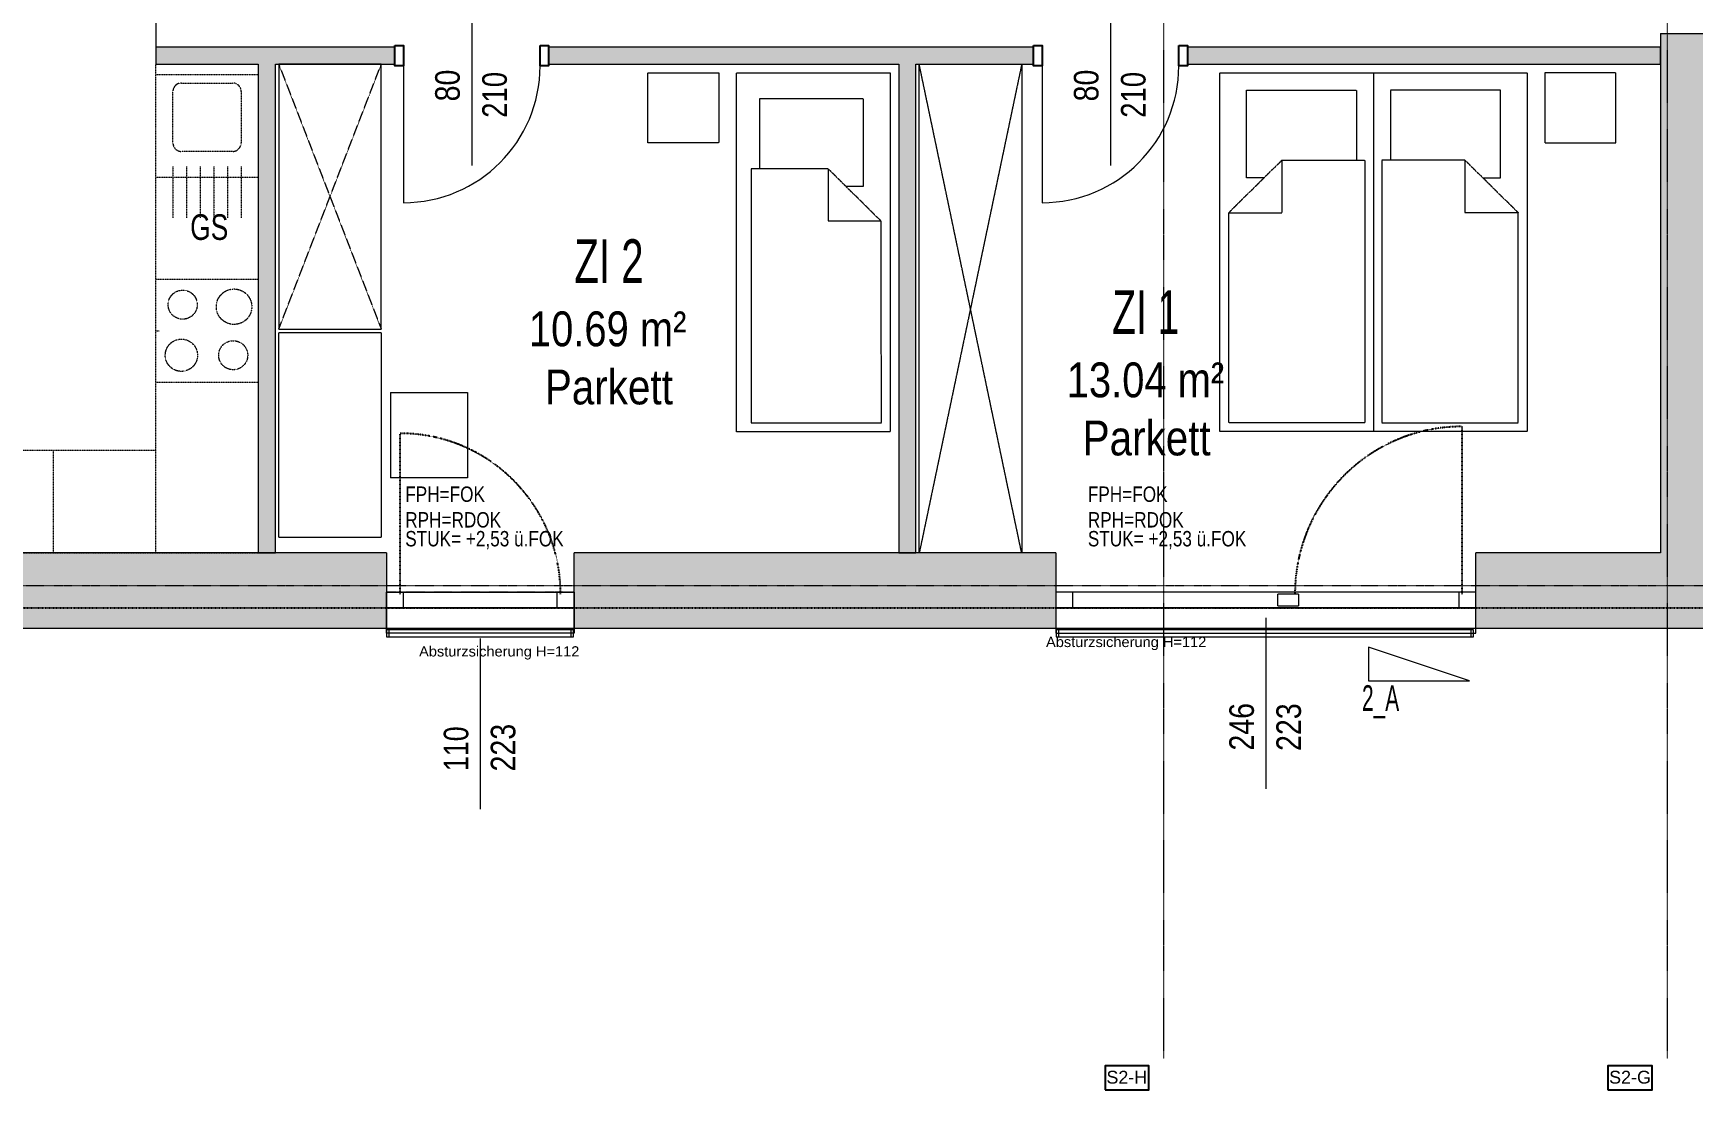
# Model space of a CAD drawing. Header units: millimetres. Extents: x -6934 to 80071, y -6018 to 26687.
# Drawn here: x 5132 to 14850, y -2701 to 3482 of the extents above; entities that cross this region are included whole.
import ezdxf

# ---------------------------------------------------------------- set-up
doc = ezdxf.new("R2010")
doc.units = ezdxf.units.MM
for name, pattern in [('AUSGEZOGEN', [0]), ('GETRENNT2_S10', [0.51, 0.25, -0.13, 0, -0.13]), ('PUNKT2_S9', [0.35, 0.15, -0.1, 0, -0.1]), ('STRICHLINIE2_S3', [0.25, 0.15, -0.1]), ('STRICHLINIE_S4', [0.33, 0.25, -0.08]), ('STRICHPUNKT2_S5', [0.48, 0.35, -0.13]), ('VERDECKT2_S2', [0.18, 0.1, -0.08])]:
    doc.linetypes.add(name, pattern=pattern)
for name, color, linetype, lineweight in [('Achsen', 30, 'STRICHPUNKT2_S5', 20), ('Beschriftung Fenster-Tür', 7, 'AUSGEZOGEN', 13), ('Bodenfläche', 7, 'AUSGEZOGEN', 13), ('Decke', 7, 'AUSGEZOGEN', 25), ('Dämmung', 7, 'AUSGEZOGEN', 13), ('Geländer_ Handlauf', 7, 'AUSGEZOGEN', 13), ('Parapethöhe 1_100', 7, 'AUSGEZOGEN', 13), ('Parapethöhe 1_50', 7, 'AUSGEZOGEN', 13), ('Raum-Beschriftung', 7, 'AUSGEZOGEN', 13), ('Raum-Top-Beschriftung', 7, 'AUSGEZOGEN', 13), ('Sanitär', 5, 'AUSGEZOGEN', 13), ('Schnittführung_ -körper', 7, 'GETRENNT2_S10', 50), ('Text 1_50', 7, 'AUSGEZOGEN', 13), ('Türen', 7, 'AUSGEZOGEN', 13), ('Wand Beton tragend', 253, 'AUSGEZOGEN', 35), ('Wand Trockenbau', 7, 'AUSGEZOGEN', 13)]:
    doc.layers.add(name, color=color, linetype=linetype, lineweight=lineweight)
doc.layers.add('Möblierung AG', color=8, linetype='AUSGEZOGEN')
doc.styles.add('ARIAL', font='arial.ttf')
doc.styles.add('Manrope', font='')
doc.styles.get('Manrope').set_extended_font_data('Manrope')

msp = doc.modelspace()

# ---------------------------------------------------------------- hatches: boundary and pattern name
at = {"layer": 'Wand Beton tragend', "linetype": 'AUSGEZOGEN', "lineweight": 13, "true_color": 0xe92222, "transparency": 33554687}
h = msp.add_hatch(color=22, dxfattribs=at)
h.paths.add_polyline_path([(14660.4, 24200), (14660.4, 16120), (15100.4, 16120), (15100.4, 24200)])
h.paths.add_polyline_path([(14660.4, 3480), (14660.4, 0), (15100.4, 0), (15100.4, 3480)])
h.paths.add_polyline_path([(15100.4, 4580), (15100.4, 10189.7), (14660.4, 10189.7), (14660.4, 8500), (14980.4, 8500), (14980.4, 8300), (14660.4, 8300), (14660.4, 4580)])
h.paths.add_polyline_path([(14660.4, 14520), (14660.4, 11789.7), (15100.4, 11789.7), (15100.4, 14520)])
h = msp.add_hatch(color=22, dxfattribs=at)
h.paths.add_polyline_path([(3500.4, 440), (0.4, 440), (0.4, 0), (3500.4, 0)])
h.paths.add_polyline_path([(7200.4, 0), (7200.4, 440), (4600.4, 440), (4600.4, 0)])
h.paths.add_polyline_path([(11120.4, 0), (11120.4, 440), (8300.4, 440), (8300.4, 0)])
h.paths.add_polyline_path([(14660.4, 440), (13580.4, 440), (13580.4, 0), (14660.4, 0)])
at = {"layer": 'Wand Trockenbau', "linetype": 'AUSGEZOGEN', "lineweight": 13, "transparency": 33554687}
h = msp.add_hatch(color=30, dxfattribs=at)
h.paths.add_polyline_path([(11890.4, 3300), (14660.4, 3300), (14660.4, 3400), (11890.4, 3400)])
h.paths.add_polyline_path([(8150.4, 3300), (10990.4, 3300), (10990.4, 3400), (8150.4, 3400)])
h.paths.add_polyline_path([(5850.4, 3300), (7250.4, 3300), (7250.4, 3400), (5850.4, 3400)])
for points in [[(6450.4, 3300), (6450.4, 440), (6550.4, 440), (6550.4, 3300)], [(10200.4, 3300), (10200.4, 440), (10300.4, 440), (10300.4, 3300)]]:
    msp.add_hatch(color=30, dxfattribs=at).paths.add_polyline_path(points)

# ---------------------------------------------------------------- linework, layer by layer
at = {"layer": 'Achsen', "color": 8, "linetype": 'PUNKT2_S9', "lineweight": 13, "transparency": 33554687}
for p, q in [((11750.4, 26378.9), (11750.4, -2518.4)), ((14700.4, 26378.9), (14700.4, -2518.4)), ((-3882.1, 250), (79970.1, 250))]:
    msp.add_line(p, q, dxfattribs=at)
at = {"layer": 'Achsen', "color": 8, "linetype": 'AUSGEZOGEN', "lineweight": -3, "transparency": 33554687}
for points in [[(11409.1, -2701.2), (11664.2, -2701.2), (11664.1, -2561.2), (11409.1, -2561.2), (11409.1, -2701.2)], [(14352.6, -2701.1), (14612.6, -2701.1), (14612.6, -2561.1), (14352.6, -2561.1), (14352.6, -2701.1)]]:
    msp.add_lwpolyline(points, dxfattribs=at)
at = {"layer": 'Beschriftung Fenster-Tür', "color": 7, "linetype": 'AUSGEZOGEN', "lineweight": 9, "transparency": 33554687}
for p, q in [((7700.4, 3765.1), (7700.4, 2707.3)), ((11440.4, 3765.1), (11440.4, 2707.3)), ((12350.4, 60), (12350.4, -940)), ((7750.4, -60), (7750.4, -1060))]:
    msp.add_line(p, q, dxfattribs=at)
at = {"layer": 'Decke', "color": 7, "linetype": 'VERDECKT2_S2', "lineweight": -3, "transparency": 33554687}
msp.add_line((120.4, 120), (14980.4, 120), dxfattribs=at)
at = {"layer": 'Dämmung', "color": 7, "linetype": 'AUSGEZOGEN', "lineweight": 9, "transparency": 33554687}
for p, q in [((7200.4, 0), (8300.4, 0)), ((11120.4, 0), (13580.4, 0))]:
    msp.add_line(p, q, dxfattribs=at)
at = {"layer": 'Geländer_ Handlauf', "color": 7, "linetype": 'AUSGEZOGEN', "lineweight": 5, "transparency": 33554687}
for p, q in [((7201.7, -10), (7201.7, -50)), ((8296.2, -10), (7201.7, -10)), ((7201.7, -50), (8296.2, -50)), ((7217.7, -50), (7217.7, -10)), ((8280.2, -10), (8280.2, -50)), ((8296.2, -50), (8296.2, -10)), ((13566.6, -10), (11121.7, -10)), ((11121.7, -10), (11121.7, -50)), ((11121.7, -50), (13566.6, -50)), ((11137.7, -50), (11137.7, -10)), ((13550.6, -10), (13550.6, -50)), ((13566.6, -50), (13566.6, -10))]:
    msp.add_line(p, q, dxfattribs=at)
at = {"layer": 'Möblierung AG', "color": 8, "linetype": 'STRICHLINIE_S4', "lineweight": 9, "transparency": 33554687}
for p, q in [((7170.4, 3300), (6570.4, 3300)), ((6570.4, 3300), (6570.4, 1750)), ((6570.4, 1750), (7170.4, 3300)), ((6570.4, 3300), (7170.4, 1750)), ((7170.4, 1750), (7170.4, 3300)), ((8730.6, 2840), (8730.6, 3250)), ((8730.6, 3250), (9146.4, 3250)), ((9146.4, 3250), (9146.4, 2840)), ((9250.4, 3250), (10150.4, 3250)), ((9250.5, 1150), (9250.4, 3250)), ((10150.4, 3250), (10150.5, 1150)), ((10320.4, 3300), (10920.4, 3300)), ((10320.4, 440), (10320.4, 3300)), ((10920.4, 440), (10320.4, 3300)), ((10920.4, 3300), (10320.4, 440)), ((10920.4, 3300), (10920.4, 440)), ((12079.9, 3250.1), (13879.9, 3250.1)), ((12079.9, 1150.1), (12079.9, 3250.1)), ((12980.1, 3250.1), (12980.1, 1150.1)), ((13879.9, 3250.1), (13879.9, 1150.1)), ((13983.9, 3250.1), (13983.9, 2840.1)), ((14399.7, 3250.1), (13983.9, 3250.1)), ((14399.7, 2840.1), (14399.7, 3250.1)), ((12236.3, 2636.3), (12236.3, 3148.8)), ((12236.3, 3148.8), (12880.1, 3148.8)), ((12880.1, 3148.8), (12880.1, 2738.8)), ((13080.1, 3148.8), (13080.1, 2738.8)), ((13723.9, 3148.8), (13080.1, 3148.8)), ((13723.9, 2636.3), (13723.9, 3148.8)), ((9994.5, 3098.7), (9385.7, 3098.6)), ((9385.7, 3098.6), (9385.7, 2688.6)), ((9994.5, 2586.2), (9994.5, 3098.7)), ((9146.4, 2840), (8730.6, 2840)), ((13983.9, 2840.1), (14399.7, 2840.1)), ((12444.3, 2738.8), (12132.4, 2431.3)), ((12444.3, 2738.8), (12930.1, 2738.8)), ((12444.3, 2738.8), (12444.3, 2431.3)), ((12930.1, 2738.8), (12930.1, 1201.3)), ((13516, 2738.8), (13030.1, 2738.8)), ((13030.1, 2738.8), (13030.1, 1201.3)), ((13516, 2738.8), (13827.9, 2431.3)), ((13516, 2738.8), (13516, 2431.3)), ((9786.6, 2688.7), (9335.7, 2688.6)), ((9335.7, 2688.6), (9335.8, 1201.2)), ((9786.6, 2688.7), (10098.5, 2381.2)), ((9786.6, 2688.7), (9786.6, 2381.2)), ((12340.3, 2636.3), (12236.3, 2636.3)), ((13620, 2636.3), (13723.9, 2636.3)), ((9890.5, 2586.2), (9994.5, 2586.2)), ((12132.4, 2431.3), (12444.3, 2431.3)), ((12132.4, 1201.3), (12132.4, 2431.3)), ((13827.9, 2431.3), (13516, 2431.3)), ((13827.9, 1201.3), (13827.9, 2431.3)), ((10098.5, 2381.2), (9786.6, 2381.2)), ((10098.6, 1201.3), (10098.5, 2381.2)), ((6570.4, 1750), (7170.4, 1750)), ((6570.4, 1730), (7170.4, 1730)), ((6570.4, 530), (6570.4, 1730)), ((7170.4, 1730), (7170.4, 530)), ((7224.6, 1380), (7224.6, 880)), ((7224.6, 1380), (7674.6, 1380)), ((7674.6, 1380), (7674.6, 880)), ((9335.8, 1201.2), (10098.6, 1201.3)), ((12930.1, 1201.3), (12132.4, 1201.3)), ((13030.1, 1201.3), (13827.9, 1201.3)), ((10150.5, 1150), (9250.5, 1150)), ((13879.9, 1150.1), (12079.9, 1150.1)), ((7674.6, 880), (7224.6, 880)), ((7170.4, 530), (6570.4, 530)), ((10920.4, 440), (10320.4, 440))]:
    msp.add_line(p, q, dxfattribs=at)
at = {"layer": 'Raum-Top-Beschriftung', "color": 252, "linetype": 'AUSGEZOGEN', "lineweight": 5, "transparency": 33554687}
msp.add_line((5850.4, 4600), (5850.4, 3400), dxfattribs=at)
at = {"layer": 'Sanitär', "color": 8, "linetype": 'STRICHLINIE2_S3', "lineweight": 9, "transparency": 33554687}
for p, q in [((5850.4, 440), (5850.4, 3300)), ((5850.4, 3240), (6450.4, 3240)), ((6450.4, 3240), (6450.4, 440)), ((5950.4, 2840), (5950.4, 3140)), ((6000.4, 3190), (6300.4, 3190)), ((6350.4, 3140), (6350.4, 2840)), ((6300.4, 2790), (6000.4, 2790)), ((5850.4, 2640), (6450.4, 2640)), ((5950.4, 2701.4), (5950.4, 2401.4)), ((6030.4, 2701.4), (6030.4, 2401.4)), ((6110.4, 2701.4), (6110.4, 2401.4)), ((6190.4, 2701.4), (6190.4, 2401.4)), ((6270.4, 2701.4), (6270.4, 2401.4)), ((6350.4, 2701.4), (6350.4, 2401.4)), ((6450.4, 2040), (5850.4, 2040)), ((5850.4, 1740), (5870.5, 1740)), ((5850.4, 1440), (6450.4, 1440)), ((5850.4, 1040), (4650.4, 1040)), ((5250.4, 440), (5250.4, 1040)), ((4650.4, 440), (6450.4, 440))]:
    msp.add_line(p, q, dxfattribs=at)
for centre, radius in [((6007.7, 1893.1), 85.1), ((6308.5, 1881.3), 103.7), ((6000.1, 1597.2), 94.4), ((6303.5, 1597.3), 85.1)]:
    msp.add_circle(centre, radius, dxfattribs=at)
for centre, start, end in [((6000.4, 3140), 89.99991, 180.00003), ((6300.4, 3140), 0.00003, 89.99994), ((6000.4, 2840), 180.00003, 270.00003), ((6300.4, 2840), 270.00003, 0.00003)]:
    msp.add_arc(centre, 50, start, end, dxfattribs=at)
at = {"layer": 'Schnittführung_ -körper', "color": 59, "linetype": 'AUSGEZOGEN', "lineweight": 9, "transparency": 33554687}
msp.add_lwpolyline([(12951.3, -307.9), (13542.5, -307.9), (12951.3, -110.5), (12951.3, -307.9)], dxfattribs=at)
at = {"layer": 'Türen', "color": 7, "linetype": 'AUSGEZOGEN', "lineweight": 5, "transparency": 33554687}
for p, q in [((7300.4, 3290), (7300.4, 2490)), ((11040.4, 3290), (11040.4, 2490))]:
    msp.add_line(p, q, dxfattribs=at)
at = {"layer": 'Türen', "color": 7, "linetype": 'AUSGEZOGEN', "lineweight": -3, "transparency": 33554687}
for points in [[(7250.4, 3410), (7300.4, 3410), (7300.4, 3290), (7250.4, 3290), (7250.4, 3410)], [(8100.4, 3410), (8150.4, 3410), (8150.4, 3290), (8100.4, 3290), (8100.4, 3410)], [(10990.4, 3410), (11040.4, 3410), (11040.4, 3290), (10990.4, 3290), (10990.4, 3410)], [(11840.4, 3410), (11890.4, 3410), (11890.4, 3290), (11840.4, 3290), (11840.4, 3410)]]:
    msp.add_lwpolyline(points, dxfattribs=at)
at = {"layer": 'Türen', "color": 7, "linetype": 'AUSGEZOGEN', "lineweight": 5, "transparency": 33554687}
for centre in [(7300.4, 3290), (11040.4, 3290)]:
    msp.add_arc(centre, 800, 270, 0, dxfattribs=at)
at = {"layer": 'Wand Beton tragend', "color": 7, "linetype": 'AUSGEZOGEN', "lineweight": 18, "transparency": 33554687}
for p, q in [((14660.4, 3480), (15100.4, 3480)), ((14660.4, 3480), (14660.4, 440)), ((7200.4, 440), (4600.4, 440)), ((7200.4, 440), (7200.4, 0)), ((8300.4, 0), (8300.4, 440)), ((11120.4, 440), (8300.4, 440)), ((11120.4, 440), (11120.4, 0)), ((13580.4, 0), (13580.4, 440)), ((14660.4, 440), (13580.4, 440)), ((4600.4, 0), (7200.4, 0)), ((8300.4, 0), (11120.4, 0)), ((13580.4, 0), (15100.4, 0))]:
    msp.add_line(p, q, dxfattribs=at)
at = {"layer": 'Wand Beton tragend', "color": 7, "linetype": 'VERDECKT2_S2', "lineweight": -3, "transparency": 33554687}
for p, q in [((13500.4, 200), (13500.4, 1180)), ((7280.4, 200), (7280.4, 1140))]:
    msp.add_line(p, q, dxfattribs=at)
at = {"layer": 'Wand Beton tragend', "color": 5, "linetype": 'PUNKT2_S9', "lineweight": 9, "transparency": 33554687}
for p, q in [((8300.4, 210), (7200.4, 210)), ((7200.4, 210), (7200.4, 120)), ((8300.4, 120), (8300.4, 210)), ((13580.4, 210), (11120.4, 210)), ((11120.4, 210), (11120.4, 120)), ((13580.4, 120), (13580.4, 210)), ((7200.4, 120), (8300.4, 120)), ((11120.4, 120), (13580.4, 120))]:
    msp.add_line(p, q, dxfattribs=at)
at = {"layer": 'Wand Beton tragend', "color": 7, "linetype": 'AUSGEZOGEN', "lineweight": 13, "transparency": 33554687}
for points in [[(8300.4, 210), (8300.4, -30), (7200.4, -30), (7200.4, 210)], [(7200.4, 210), (8300.4, 210)], [(7300.4, 120), (7300.4, 210)], [(8200.4, 120), (8200.4, 210)], [(13580.4, 210), (11120.4, 210)], [(11120.4, 210), (11120.4, -30), (13580.4, -30), (13580.4, 210)], [(11220.4, 120), (11220.4, 210)], [(12420.4, 130), (12420.4, 200)], [(12540.4, 200), (12420.4, 200)], [(12540.4, 200), (12540.4, 130)], [(13480.4, 210), (13480.4, 120)], [(8300.4, 120), (7200.4, 120)], [(13580.4, 120), (11120.4, 120)], [(12420.4, 130), (12540.4, 130)]]:
    msp.add_lwpolyline(points, dxfattribs=at)
at = {"layer": 'Wand Beton tragend', "color": 7, "linetype": 'VERDECKT2_S2', "lineweight": -3, "transparency": 33554687}
for centre, radius, start, end in [((13500.4, 200), 980, 90, 180), ((7280.4, 200), 940, 0, 90)]:
    msp.add_arc(centre, radius, start, end, dxfattribs=at)
at = {"layer": 'Wand Trockenbau', "color": 7, "linetype": 'AUSGEZOGEN', "lineweight": 13, "transparency": 33554687}
for p, q in [((7250.4, 3400), (5850.4, 3400)), ((5850.4, 3400), (5850.4, 3300)), ((7250.4, 3400), (7250.4, 3300)), ((8150.4, 3300), (8150.4, 3400)), ((10990.4, 3400), (8150.4, 3400)), ((10990.4, 3400), (10990.4, 3300)), ((11890.4, 3300), (11890.4, 3400)), ((14660.4, 3400), (11890.4, 3400)), ((14660.4, 3300), (14660.4, 3400)), ((5850.4, 3300), (6450.4, 3300)), ((6450.4, 3300), (6450.4, 440)), ((6550.4, 3300), (7250.4, 3300)), ((6550.4, 440), (6550.4, 3300)), ((8150.4, 3300), (10200.4, 3300)), ((10200.4, 3300), (10200.4, 440)), ((10300.4, 3300), (10990.4, 3300)), ((10300.4, 440), (10300.4, 3300)), ((11890.4, 3300), (14660.4, 3300)), ((6450.4, 440), (6550.4, 440)), ((10200.4, 440), (10300.4, 440))]:
    msp.add_line(p, q, dxfattribs=at)

# ---------------------------------------------------------------- texts
at = {"layer": 'Achsen', "color": 8, "linetype": 'AUSGEZOGEN', "lineweight": -3, "transparency": 33554687, "char_height": 75, "attachment_point": 7, "rotation": 0.00191, "style": 'ARIAL'}
for s, insert, width in [('\\W1.00;S2-H', (11416.7, -2666.2), 276.072), ('\\W1.00;S2-G', (14360.1, -2666.1), 281.915)]:
    msp.add_mtext(s, dxfattribs=dict(at, insert=insert, width=width))
at = {"layer": 'Beschriftung Fenster-Tür', "color": 7, "linetype": 'AUSGEZOGEN', "lineweight": -3, "transparency": 33554687, "char_height": 144, "attachment_point": 7, "rotation": 90, "style": 'ARIAL'}
for s, insert, width in [('\\W0.83;80', (7632.1, 3082.8), 245.879), ('\\W0.80;210', (7907.8, 2986.8), 337.364), ('\\W0.83;80', (11372.1, 3082.8), 245.879), ('\\W0.80;210', (11647.7, 2986.8), 337.364), ('\\W0.83;246', (12282.1, -716.3), 339.277), ('\\W0.83;223', (12557.7, -718.3), 339.277), ('\\W0.78;110', (7682.1, -836.3), 335.597), ('\\W0.83;223', (7957.7, -838.3), 339.27)]:
    msp.add_mtext(s, dxfattribs=dict(at, insert=insert, width=width))
at = {"layer": 'Bodenfläche', "color": 8, "linetype": 'AUSGEZOGEN', "lineweight": 13, "transparency": 33554687, "char_height": 204, "attachment_point": 7, "rotation": 359.99999, "style": 'ARIAL'}
for insert, width in [((8128.5, 1306.8), 837.084), ((11277.7, 1008.3), 837.077)]:
    msp.add_mtext('\\W0.83;Parkett', dxfattribs=dict(at, insert=insert, width=width))
at = {"layer": 'Parapethöhe 1_100', "color": 7, "linetype": 'AUSGEZOGEN', "lineweight": -3, "transparency": 33554687, "char_height": 90, "attachment_point": 7, "rotation": 0.00423, "style": 'ARIAL'}
for insert, width in [((7310.8, 737.9), 502.742), ((11307.8, 737.9), 502.749)]:
    msp.add_mtext('\\W0.80;FPH=FOK', dxfattribs=dict(at, insert=insert, width=width))
at = {"layer": 'Parapethöhe 1_50', "color": 7, "linetype": 'AUSGEZOGEN', "lineweight": -3, "transparency": 33554687, "char_height": 90, "attachment_point": 7, "rotation": 0.00423, "style": 'ARIAL'}
for s, insert, width in [('\\W0.80;RPH=RDOK', (7310.8, 587.9), 597.817), ('\\W0.80;RPH=RDOK', (11307.8, 587.9), 597.817), ('\\W0.80;STUK= +2,53 ü.FOK', (7310.8, 461.9), 964.027), ('\\W0.80;STUK= +2,53 ü.FOK', (11307.8, 461.9), 964.033)]:
    msp.add_mtext(s, dxfattribs=dict(at, insert=insert, width=width))
at = {"layer": 'Raum-Beschriftung', "color": 8, "linetype": 'AUSGEZOGEN', "lineweight": 13, "transparency": 33554687, "attachment_point": 7, "rotation": 359.99999, "style": 'ARIAL'}
for s, insert, char_height, width in [('\\W0.66;ZI 2', (8301.3, 2020.7), 255, 493.574), ('\\W0.64;ZI 1', (11450.5, 1722.1), 255, 490.967), ('\\W0.82;10.69 m²', (8035, 1646.8), 204, 1020.607), ('\\W0.82;13.04 m²', (11184.2, 1348.3), 204, 1020.607)]:
    msp.add_mtext(s, dxfattribs=dict(at, insert=insert, char_height=char_height, width=width))
at = {"layer": 'Sanitär', "color": 8, "linetype": 'AUSGEZOGEN', "lineweight": -3, "transparency": 33554687, "insert": (6051.6, 2270), "char_height": 150, "width": 269.527, "attachment_point": 7, "rotation": 359.99987, "style": 'Manrope'}
msp.add_mtext('\\W0.77;GS', dxfattribs=at)
at = {"layer": 'Schnittführung_ -körper', "color": 59, "linetype": 'AUSGEZOGEN', "lineweight": -3, "transparency": 33554687, "insert": (12913.1, -527), "char_height": 150, "width": 356.625, "attachment_point": 7, "rotation": 359.99578}
msp.add_mtext('\\W0.61;2_A', dxfattribs=at)
at = {"layer": 'Text 1_50', "color": 8, "linetype": 'AUSGEZOGEN', "lineweight": -3, "transparency": 33554687, "char_height": 60, "width": 975.673, "attachment_point": 7, "rotation": 0.00057, "style": 'ARIAL'}
for insert in [(11062.9, -128.6), (7391.9, -183.7)]:
    msp.add_mtext('\\W1.02;Absturzsicherung H=112', dxfattribs=dict(at, insert=insert))

doc.saveas('drawing.dxf')
